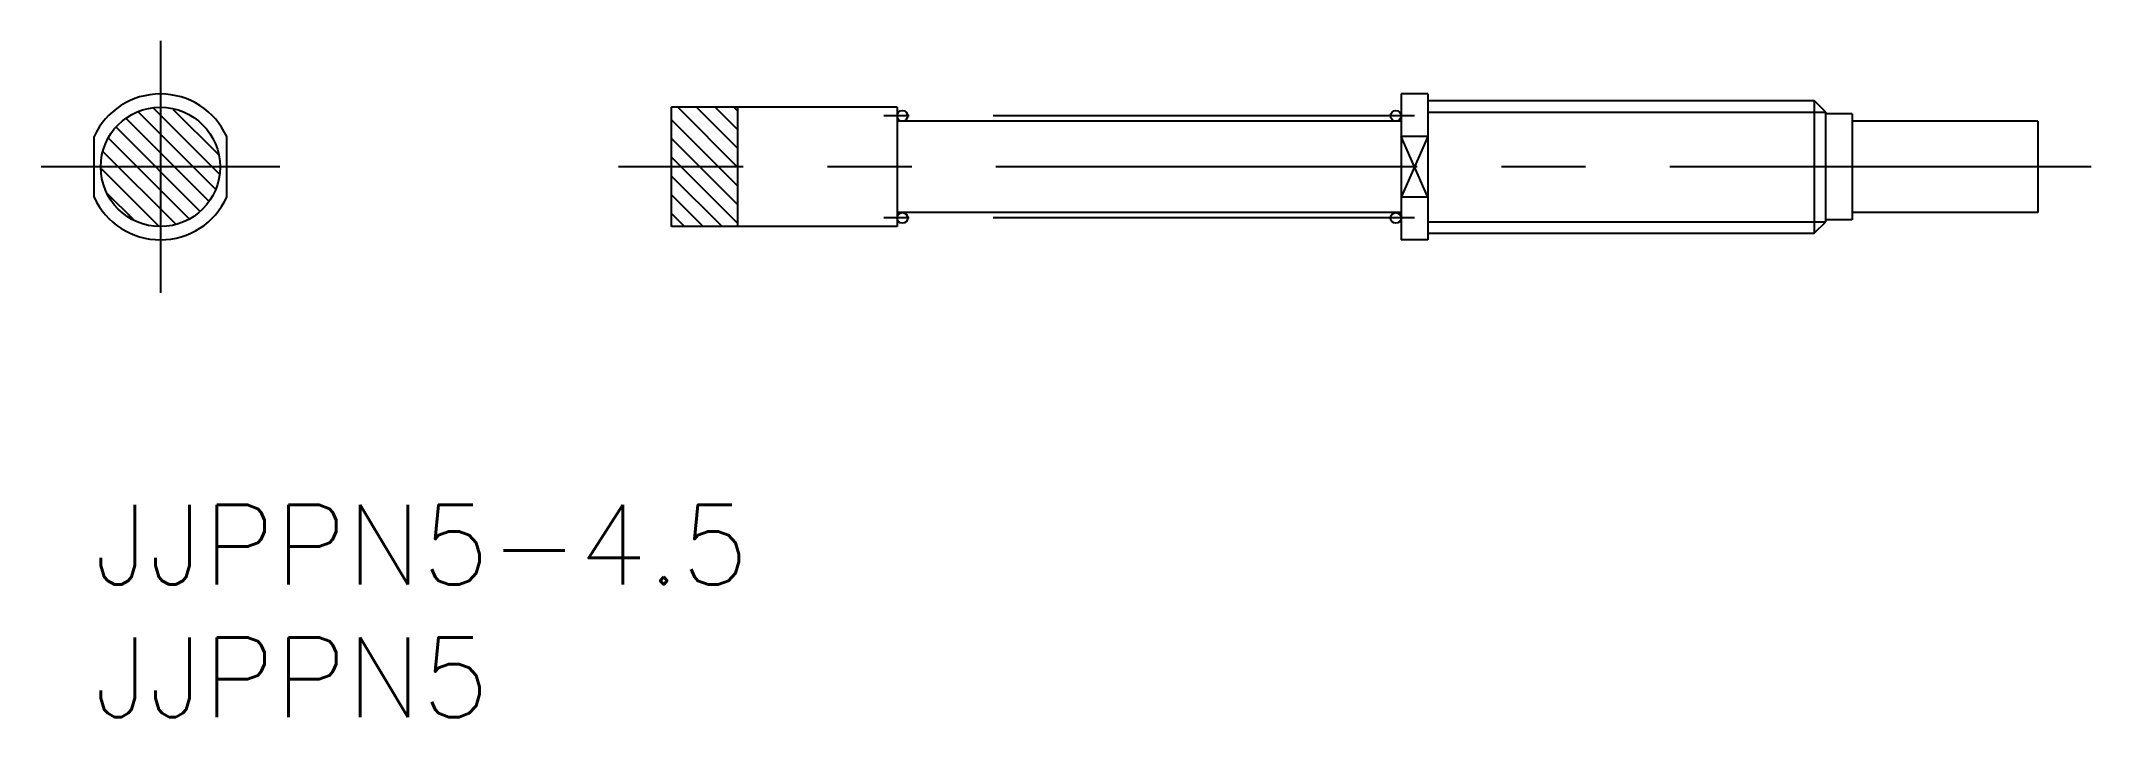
# Model space of a CAD drawing. Extents: x -2 to 75.3, y -8 to 17.5.
import ezdxf

# ---------------------------------------------------------------- set-up
doc = ezdxf.new("R2010")
doc.units = 0
doc.header["$LTSCALE"] = 0.5
doc.linetypes.add('CENTER', pattern=[50.8, 31.75, -6.35, 6.35, -6.35])
for name, color, linetype in [('MSM_CENTER', 1, 'CENTER'), ('MSM_CONTINUOUS', 7, 'CONTINUOUS'), ('MSM_NARROW', 5, 'CONTINUOUS'), ('MSM_PART_NUMBER', 7, 'CONTINUOUS')]:
    doc.layers.add(name, color=color, linetype=linetype)
doc.styles.get("Standard").update_dxf_attribs({"font": 'txt.shx', "height": 3, "bigfont": 'bigfont.shx'})

# ---------------------------------------------------------------- blocks, each defined once
blk = doc.blocks.new('*U2')
at = {"layer": 'MSM_PART_NUMBER'}
blk.add_text('JJPPN5-4.5', height=3, dxfattribs=at).set_placement((0, -3))
blk = doc.blocks.new('*U3')
at = {"layer": 'MSM_PART_NUMBER'}
blk.add_text('JJPPN5', height=3, dxfattribs=at).set_placement((0, -8))

msp = doc.modelspace()

# ---------------------------------------------------------------- linework, layer by layer
at = {"layer": 'MSM_CENTER'}
for p, q in [((2.5, 17.5), (2.5, 8)), ((49.766, 14.675), (29.766, 14.675)), ((7, 12.75), (-2, 12.75)), ((75.266, 12.75), (19.766, 12.75)), ((49.766, 10.825), (29.766, 10.825))]:
    msp.add_line(p, q, dxfattribs=at)
at = {"layer": 'MSM_CONTINUOUS'}
for p, q in [((49.266, 15.5), (49.266, 10)), ((50.266, 15.5), (49.266, 15.5)), ((50.266, 15.5), (50.266, 10)), ((30.266, 15), (21.766, 15)), ((21.766, 10.5), (21.766, 15)), ((24.266, 10.5), (24.266, 15)), ((30.266, 15), (30.266, 10.5)), ((50.266, 15.25), (64.833, 15.25)), ((65.266, 14.817), (64.833, 15.25)), ((64.833, 15.25), (64.833, 10.25)), ((65.266, 10.683), (65.266, 14.817)), ((66.266, 14.75), (65.266, 14.75)), ((66.266, 14.75), (66.266, 10.75)), ((49.266, 14.475), (30.266, 14.475)), ((73.266, 14.475), (66.266, 14.475)), ((73.266, 14.475), (73.266, 11.025)), ((0, 11.604), (0, 13.896)), ((5, 11.604), (5, 13.896)), ((50.266, 13.896), (49.266, 13.896)), ((50.266, 11.604), (49.266, 11.604)), ((49.266, 11.025), (30.266, 11.025)), ((73.266, 11.025), (66.266, 11.025)), ((30.266, 10.5), (21.766, 10.5)), ((50.266, 10.25), (64.833, 10.25)), ((64.833, 10.25), (65.266, 10.683)), ((66.266, 10.75), (65.266, 10.75)), ((50.266, 10), (49.266, 10))]:
    msp.add_line(p, q, dxfattribs=at)
for centre, radius in [((2.5, 12.75), 2.25), ((30.466, 14.675), 0.2), ((49.066, 14.675), 0.2), ((30.466, 10.825), 0.2), ((49.066, 10.825), 0.2)]:
    msp.add_circle(centre, radius, dxfattribs=at)
for start, end in [(24.61998, 155.38002), (204.61998, 335.38002)]:
    msp.add_arc((2.5, 12.75), 2.75, start, end, dxfattribs=at)
at = {"layer": 'MSM_NARROW'}
for p, q in [((1.675, 14.816), (4.57, 11.921)), ((2.237, 14.961), (4.711, 12.488)), ((2.985, 14.921), (4.678, 13.228)), ((21.998, 15), (24.266, 12.732)), ((22.705, 15), (24.266, 13.439)), ((23.412, 15), (24.266, 14.146)), ((24.119, 15), (24.266, 14.853)), ((50.266, 14.817), (65.266, 14.817)), ((0.829, 14.249), (3.991, 11.086)), ((1.214, 14.57), (4.332, 11.453)), ((21.766, 14.525), (24.266, 12.025)), ((0.347, 13.317), (3.066, 10.597)), ((0.542, 13.828), (3.571, 10.799)), ((21.766, 13.818), (24.266, 11.318)), ((50.266, 13.896), (49.266, 11.604)), ((50.266, 11.604), (49.266, 13.896)), ((0.275, 12.681), (2.432, 10.524)), ((21.766, 13.111), (24.266, 10.611)), ((21.766, 12.404), (23.669, 10.5)), ((0.472, 11.777), (1.495, 10.754)), ((21.766, 11.697), (22.962, 10.5)), ((21.766, 10.989), (22.255, 10.5)), ((50.266, 10.683), (65.266, 10.683))]:
    msp.add_line(p, q, dxfattribs=at)

# ---------------------------------------------------------------- block references
at = {"layer": 'MSM_CONTINUOUS'}
for name in ['*U2', '*U3']:
    msp.add_blockref(name, (0, 0), dxfattribs=at)

doc.saveas('drawing.dxf')
